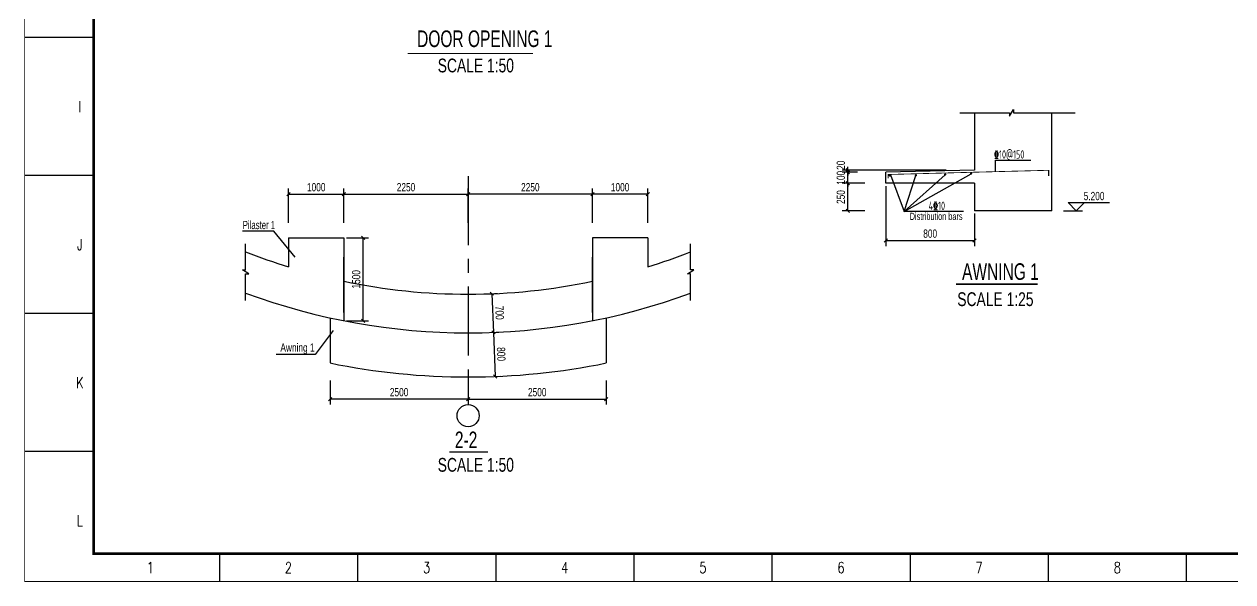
# Model space of a CAD drawing. Extents: x -84745 to 85, y -317996 to 13282.
# Drawn here: x -84050 to -40299, y -256552 to -236348 of the extents above; entities that cross this region are included whole.
import ezdxf
from ezdxf.enums import TextEntityAlignment as Align

# ---------------------------------------------------------------- set-up
doc = ezdxf.new("R2010")
doc.units = 0
doc.header["$LTSCALE"] = 2000
doc.header["$MEASUREMENT"] = 0
doc.linetypes.add('CENTER', pattern=[2, 1.25, -0.25, 0.25, -0.25])
doc.layers.get('0').update_dxf_attribs({"linetype": 'CONTINUOUS'})
doc.layers.get('DEFPOINTS').update_dxf_attribs({"linetype": 'CONTINUOUS'})
for name, color, linetype in [('1', 3, 'CONTINUOUS'), ('4', 2, 'CONTINUOUS'), ('6', 1, 'CONTINUOUS'), ('S_01', 3, 'CONTINUOUS'), ('S_02', 151, 'CENTER'), ('S_04', 2, 'CONTINUOUS'), ('S_05_DIMS', 7, 'CONTINUOUS'), ('S_06', 1, 'CONTINUOUS'), ('TK', 1, 'CONTINUOUS')]:
    doc.layers.add(name, color=color, linetype=linetype)
doc.styles.add('HZ', font='kstxt.shx', dxfattribs={"width": 0.75, "bigfont": 'kshz.shx'})
doc.styles.add('KS', font='kstxt.shx', dxfattribs={"width": 0.75, "bigfont": 'kshz.shx'})
doc.styles.add('TK-HZ', font='txt.shx', dxfattribs={"width": 0.8, "bigfont": 'hztxt.shx'})
doc.styles.add('样3', font='tssdeng.shx', dxfattribs={"width": 0.7, "height": 300, "bigfont": 'tssdchn.shx'})
doc.dimstyles.new('KSDIM0.25', dxfattribs={"dimtxt": 300, "dimasz": 120, "dimexe": 200, "dimexo": 100, "dimgap": 100, "dimtad": 1, "dimdec": 0, "dimlfac": 0.25, "dimzin": 14, "dimdsep": 46, "dimtxsty": 'KS', "dimblk": 'ARCHTICK', "dimblk1": 'OBLIQUE', "dimblk2": 'OBLIQUE', "dimsah": 1, "dimcen": -900, "dimclrd": 7, "dimclre": 7, "dimclrt": 2, "dimadec": 0, "dimazin": 0, "dimtfac": 1, "dimtdec": 0, "dimtix": 1, "dimtmove": 2, "dimatfit": 2, "dimfxl": 1, "dimtolj": 1, "dimtzin": 14, "dimlwd": -3, "dimarcsym": 2})
doc.dimstyles.new('KSDIM0.5', dxfattribs={"dimtxt": 300, "dimasz": 120, "dimexe": 200, "dimexo": 100, "dimgap": 100, "dimtad": 1, "dimdec": 0, "dimlfac": 0.5, "dimzin": 14, "dimdsep": 46, "dimtxsty": 'KS', "dimblk1": 'OBLIQUE', "dimblk2": 'OBLIQUE', "dimsah": 1, "dimcen": -900, "dimclrd": 7, "dimclre": 7, "dimclrt": 2, "dimazin": 0, "dimtfac": 1, "dimtdec": 0, "dimtix": 1, "dimtmove": 2, "dimatfit": 2, "dimfxl": 1, "dimtolj": 1, "dimtzin": 14, "dimlwd": -3, "dimarcsym": 2})

# ---------------------------------------------------------------- blocks, each defined once
blk = doc.blocks.new('A1-1')
at = {"layer": 'TK', "color": 7}
for p, q in [((2500, 19700), (0, 19700)), ((2500, 14700), (0, 14700)), ((2500, 9700), (0, 9700)), ((2500, 4700), (0, 4700)), ((7050, 1000), (7050, 0)), ((12050, 1000), (12050, 0)), ((17050, 1000), (17050, 0)), ((22050, 1000), (22050, 0)), ((27050, 1000), (27050, 0)), ((32050, 1000), (32050, 0)), ((37050, 1000), (37050, 0)), ((42050, 1000), (42050, 0))]:
    blk.add_line(p, q, dxfattribs=at)
for points, const_width in [([(0, 0), (84100, 0), (84100, 59400), (0, 59400)], 35), ([(2500, 1000), (83100, 1000), (83100, 58400), (2500, 58400)], 100)]:
    blk.add_lwpolyline(points, close=True, dxfattribs=dict(at, const_width=const_width))
at = {"layer": 'TK', "color": 7, "style": 'TK-HZ', "width": 0.75}
for s, p in [('I', (2000, 17200)), ('J', (2000, 12200)), ('K', (2000, 7200)), ('L', (2000, 2200)), ('1', (4550, 500)), ('2', (9550, 500)), ('3', (14550, 500)), ('4', (19550, 500)), ('5', (24550, 500)), ('6', (29550, 500)), ('7', (34550, 500)), ('8', (39550, 500))]:
    blk.add_text(s, height=400, dxfattribs=at).set_placement(p, align=Align.MIDDLE_CENTER)
blk = doc.blocks.new('_OBLIQUE')
at = {"color": 1}
blk.add_line((-0.5, -0.5), (0.5, 0.5), dxfattribs=at)
blk = doc.blocks.new('*D182')
at = {"color": 7, "lineweight": -2, "transparency": 16777216}
for p, q in [((-67978, -248868), (-67978, -250132)), ((-72978, -249259), (-72978, -250132))]:
    blk.add_line(p, q, dxfattribs=at)
at = {"color": 7, "lineweight": -3, "transparency": 16777216}
blk.add_line((-67978, -249932), (-72978, -249932), dxfattribs=at)
at = {"layer": 'DEFPOINTS', "color": 0, "transparency": 16777216}
for p in [(-67978, -248768), (-72978, -249159), (-72978, -249932)]:
    blk.add_point(p, dxfattribs=at)
at = {"color": 7, "linetype": 'ByBlock', "lineweight": -3, "transparency": 16777216, "xscale": 120, "yscale": 120, "zscale": 120, "rotation": 180}
blk.add_blockref('_OBLIQUE', (-72978, -249932), dxfattribs=at)
at = {"color": 7, "linetype": 'ByBlock', "lineweight": -3, "transparency": 16777216, "xscale": 120, "yscale": 120, "zscale": 120}
blk.add_blockref('_OBLIQUE', (-67978, -249932), dxfattribs=at)
at = {"color": 2, "transparency": 16777216, "insert": (-70478, -249682), "char_height": 300, "attachment_point": 5, "style": 'KS'}
blk.add_mtext('\\A1;2500', dxfattribs=at)
blk = doc.blocks.new('*D183')
at = {"color": 7, "lineweight": -2, "transparency": 16777216}
for p, q in [((-67978, -248868), (-67978, -250132)), ((-62978, -249259), (-62978, -250132))]:
    blk.add_line(p, q, dxfattribs=at)
at = {"color": 7, "lineweight": -3, "transparency": 16777216}
blk.add_line((-67978, -249932), (-62978, -249932), dxfattribs=at)
at = {"layer": 'DEFPOINTS', "color": 0, "transparency": 16777216}
for p in [(-67978, -248768), (-62978, -249159), (-62978, -249932)]:
    blk.add_point(p, dxfattribs=at)
at = {"color": 7, "linetype": 'ByBlock', "lineweight": -3, "transparency": 16777216, "xscale": 120, "yscale": 120, "zscale": 120, "rotation": 180}
blk.add_blockref('_OBLIQUE', (-67978, -249932), dxfattribs=at)
at = {"color": 7, "linetype": 'ByBlock', "lineweight": -3, "transparency": 16777216, "xscale": 120, "yscale": 120, "zscale": 120}
blk.add_blockref('_OBLIQUE', (-62978, -249932), dxfattribs=at)
at = {"color": 2, "transparency": 16777216, "insert": (-65478, -249682), "char_height": 300, "attachment_point": 5, "style": 'KS'}
blk.add_mtext('\\A1;2500', dxfattribs=at)
blk = doc.blocks.new('*D187')
at = {"layer": 'DEFPOINTS', "color": 0, "transparency": 16777216}
for p in [(-54237, -241712), (-53780, -241712), (-53780, -242112)]:
    blk.add_point(p, dxfattribs=at)
at = {"layer": 'S_05_DIMS', "color": 7, "lineweight": -2, "transparency": 16777216}
for p, q in [((-53880, -241712), (-54437, -241712)), ((-53880, -242112), (-54437, -242112))]:
    blk.add_line(p, q, dxfattribs=at)
at = {"layer": 'S_05_DIMS', "color": 7, "lineweight": -3, "transparency": 16777216}
for p, q in [((-54237, -241712), (-54237, -241592)), ((-54237, -242112), (-54237, -241712)), ((-54237, -242112), (-54237, -242232))]:
    blk.add_line(p, q, dxfattribs=at)
at = {"layer": 'S_05_DIMS', "color": 7, "linetype": 'ByBlock', "lineweight": -3, "transparency": 16777216, "xscale": 120, "yscale": 120, "zscale": 120}
for p, rotation in [((-54237, -241712), 270), ((-54237, -242112), 90)]:
    blk.add_blockref('_OBLIQUE', p, dxfattribs=dict(at, rotation=rotation))
at = {"layer": 'S_05_DIMS', "color": 2, "transparency": 16777216, "insert": (-54487, -241912), "char_height": 300, "attachment_point": 5, "rotation": 90, "style": 'KS'}
blk.add_mtext('\\A1;100', dxfattribs=at)
blk = doc.blocks.new('_ArchTick')
at = {"color": 0, "linetype": 'ByBlock', "const_width": 0.3}
blk.add_lwpolyline([(-0.5, -0.5), (0.5, 0.5)], dxfattribs=at)
blk = doc.blocks.new('*D188')
at = {"layer": 'DEFPOINTS', "color": 0, "transparency": 16777216}
for p in [(-54237, -241712), (-53780, -241712), (-50580, -241632)]:
    blk.add_point(p, dxfattribs=at)
at = {"layer": 'S_05_DIMS', "color": 7, "lineweight": -2, "transparency": 16777216}
for p, q in [((-50680, -241632), (-54437, -241632)), ((-53880, -241712), (-54437, -241712))]:
    blk.add_line(p, q, dxfattribs=at)
at = {"layer": 'S_05_DIMS', "color": 7, "lineweight": -3, "transparency": 16777216}
for p, q in [((-54237, -241632), (-54237, -241512)), ((-54237, -241632), (-54237, -241712)), ((-54237, -241712), (-54237, -241832))]:
    blk.add_line(p, q, dxfattribs=at)
at = {"layer": 'S_05_DIMS', "color": 7, "linetype": 'ByBlock', "lineweight": -3, "transparency": 16777216, "xscale": 120, "yscale": 120, "zscale": 120}
for p, rotation in [((-54237, -241632), 270), ((-54237, -241712), 90)]:
    blk.add_blockref('_OBLIQUE', p, dxfattribs=dict(at, rotation=rotation))
at = {"layer": 'S_05_DIMS', "color": 2, "transparency": 16777216, "insert": (-54487, -241460), "char_height": 300, "attachment_point": 5, "rotation": 90, "style": 'KS'}
blk.add_mtext('\\A1;20', dxfattribs=at)
blk = doc.blocks.new('*D189')
at = {"layer": 'DEFPOINTS', "color": 0, "transparency": 16777216}
for p in [(-52854, -242112), (-49654, -243112), (-49654, -244188)]:
    blk.add_point(p, dxfattribs=at)
at = {"layer": 'S_05_DIMS', "color": 7, "lineweight": -2, "transparency": 16777216}
for p, q in [((-52854, -242212), (-52854, -244388)), ((-49654, -243212), (-49654, -244388))]:
    blk.add_line(p, q, dxfattribs=at)
at = {"layer": 'S_05_DIMS', "color": 7, "lineweight": -3, "transparency": 16777216}
blk.add_line((-52854, -244188), (-49654, -244188), dxfattribs=at)
at = {"layer": 'S_05_DIMS', "color": 7, "linetype": 'ByBlock', "lineweight": -3, "transparency": 16777216, "xscale": 120, "yscale": 120, "zscale": 120, "rotation": 180}
blk.add_blockref('_OBLIQUE', (-52854, -244188), dxfattribs=at)
at = {"layer": 'S_05_DIMS', "color": 7, "linetype": 'ByBlock', "lineweight": -3, "transparency": 16777216, "xscale": 120, "yscale": 120, "zscale": 120}
blk.add_blockref('_OBLIQUE', (-49654, -244188), dxfattribs=at)
at = {"layer": 'S_05_DIMS', "color": 2, "transparency": 16777216, "insert": (-51254, -243938), "char_height": 300, "attachment_point": 5, "style": 'KS'}
blk.add_mtext('\\A1;800', dxfattribs=at)
blk = doc.blocks.new('*D190')
at = {"layer": 'DEFPOINTS', "color": 0, "transparency": 16777216}
for p in [(-54237, -242112), (-53521, -242112), (-53521, -243112)]:
    blk.add_point(p, dxfattribs=at)
at = {"layer": 'S_05_DIMS', "color": 7, "lineweight": -2, "transparency": 16777216}
for p, q in [((-53621, -242112), (-54437, -242112)), ((-53621, -243112), (-54437, -243112))]:
    blk.add_line(p, q, dxfattribs=at)
at = {"layer": 'S_05_DIMS', "color": 7, "lineweight": -3, "transparency": 16777216}
blk.add_line((-54237, -243112), (-54237, -242112), dxfattribs=at)
at = {"layer": 'S_05_DIMS', "color": 7, "linetype": 'ByBlock', "lineweight": -3, "transparency": 16777216, "xscale": 120, "yscale": 120, "zscale": 120}
for p, rotation in [((-54237, -242112), 90), ((-54237, -243112), 270)]:
    blk.add_blockref('_OBLIQUE', p, dxfattribs=dict(at, rotation=rotation))
at = {"layer": 'S_05_DIMS', "color": 2, "transparency": 16777216, "insert": (-54487, -242612), "char_height": 300, "attachment_point": 5, "rotation": 90, "style": 'KS'}
blk.add_mtext('\\A1;250', dxfattribs=at)
blk = doc.blocks.new('dot')
at = {"layer": 'S_06', "const_width": 0.4}
blk.add_lwpolyline([(-0.2, 0, 1), (0.2, 0, 1)], format="xyb", close=True, dxfattribs=at)
blk = doc.blocks.new('*D191')
at = {"color": 7, "lineweight": -2, "transparency": 16777216}
for p, q in [((-72478, -243548), (-72478, -242307)), ((-67978, -243548), (-67978, -242307))]:
    blk.add_line(p, q, dxfattribs=at)
at = {"color": 7, "lineweight": -3, "transparency": 16777216}
blk.add_line((-72478, -242507), (-67978, -242507), dxfattribs=at)
at = {"layer": 'DEFPOINTS', "color": 0, "transparency": 16777216}
for p in [(-67978, -242507), (-72478, -243648), (-67978, -243648)]:
    blk.add_point(p, dxfattribs=at)
at = {"color": 7, "linetype": 'ByBlock', "lineweight": -3, "transparency": 16777216, "xscale": 120, "yscale": 120, "zscale": 120, "rotation": 180}
blk.add_blockref('_OBLIQUE', (-72478, -242507), dxfattribs=at)
at = {"color": 7, "linetype": 'ByBlock', "lineweight": -3, "transparency": 16777216, "xscale": 120, "yscale": 120, "zscale": 120}
blk.add_blockref('_OBLIQUE', (-67978, -242507), dxfattribs=at)
at = {"color": 2, "transparency": 16777216, "insert": (-70228, -242257), "char_height": 300, "attachment_point": 5, "style": 'KS'}
blk.add_mtext('\\A1;2250', dxfattribs=at)
blk = doc.blocks.new('*D192')
at = {"color": 7, "lineweight": -2, "transparency": 16777216}
for p, q in [((-74478, -243548), (-74478, -242307)), ((-72478, -243348), (-72478, -242307))]:
    blk.add_line(p, q, dxfattribs=at)
at = {"color": 7, "lineweight": -3, "transparency": 16777216}
blk.add_line((-74478, -242507), (-72478, -242507), dxfattribs=at)
at = {"layer": 'DEFPOINTS', "color": 0, "transparency": 16777216}
for p in [(-72478, -242507), (-74478, -243648), (-72478, -243448)]:
    blk.add_point(p, dxfattribs=at)
at = {"color": 7, "linetype": 'ByBlock', "lineweight": -3, "transparency": 16777216, "xscale": 120, "yscale": 120, "zscale": 120, "rotation": 180}
blk.add_blockref('_OBLIQUE', (-74478, -242507), dxfattribs=at)
at = {"color": 7, "linetype": 'ByBlock', "lineweight": -3, "transparency": 16777216, "xscale": 120, "yscale": 120, "zscale": 120}
blk.add_blockref('_OBLIQUE', (-72478, -242507), dxfattribs=at)
at = {"color": 2, "transparency": 16777216, "insert": (-73478, -242257), "char_height": 300, "attachment_point": 5, "style": 'KS'}
blk.add_mtext('\\A1;1000', dxfattribs=at)
blk = doc.blocks.new('*D193')
at = {"color": 7, "lineweight": -2, "transparency": 16777216}
for p, q in [((-67978, -243548), (-67978, -242307)), ((-63478, -243548), (-63478, -242307))]:
    blk.add_line(p, q, dxfattribs=at)
at = {"color": 7, "lineweight": -3, "transparency": 16777216}
blk.add_line((-63478, -242507), (-67978, -242507), dxfattribs=at)
at = {"layer": 'DEFPOINTS', "color": 0, "transparency": 16777216}
for p in [(-67978, -242507), (-67978, -243648), (-63478, -243648)]:
    blk.add_point(p, dxfattribs=at)
at = {"color": 7, "linetype": 'ByBlock', "lineweight": -3, "transparency": 16777216, "xscale": 120, "yscale": 120, "zscale": 120, "rotation": 180}
blk.add_blockref('_OBLIQUE', (-67978, -242507), dxfattribs=at)
at = {"color": 7, "linetype": 'ByBlock', "lineweight": -3, "transparency": 16777216, "xscale": 120, "yscale": 120, "zscale": 120}
blk.add_blockref('_OBLIQUE', (-63478, -242507), dxfattribs=at)
at = {"color": 2, "transparency": 16777216, "insert": (-65728, -242257), "char_height": 300, "attachment_point": 5, "style": 'KS'}
blk.add_mtext('\\A1;2250', dxfattribs=at)
blk = doc.blocks.new('*D194')
at = {"color": 7, "lineweight": -2, "transparency": 16777216}
for p, q in [((-63478, -243348), (-63478, -242307)), ((-61478, -243548), (-61478, -242307))]:
    blk.add_line(p, q, dxfattribs=at)
at = {"color": 7, "lineweight": -3, "transparency": 16777216}
blk.add_line((-61478, -242507), (-63478, -242507), dxfattribs=at)
at = {"layer": 'DEFPOINTS', "color": 0, "transparency": 16777216}
for p in [(-63478, -242507), (-63478, -243448), (-61478, -243648)]:
    blk.add_point(p, dxfattribs=at)
at = {"color": 7, "linetype": 'ByBlock', "lineweight": -3, "transparency": 16777216, "xscale": 120, "yscale": 120, "zscale": 120, "rotation": 180}
blk.add_blockref('_OBLIQUE', (-63478, -242507), dxfattribs=at)
at = {"color": 7, "linetype": 'ByBlock', "lineweight": -3, "transparency": 16777216, "xscale": 120, "yscale": 120, "zscale": 120}
blk.add_blockref('_OBLIQUE', (-61478, -242507), dxfattribs=at)
at = {"color": 2, "transparency": 16777216, "insert": (-62478, -242257), "char_height": 300, "attachment_point": 5, "style": 'KS'}
blk.add_mtext('\\A1;1000', dxfattribs=at)
blk = doc.blocks.new('*D195')
at = {"layer": 'DEFPOINTS', "color": 0, "transparency": 16777216}
for p in [(-72478, -244092), (-71780, -244092), (-72478, -247092)]:
    blk.add_point(p, dxfattribs=at)
at = {"layer": 'S_05_DIMS', "color": 7, "lineweight": -2, "transparency": 16777216}
for p, q in [((-72378, -244092), (-71580, -244092)), ((-72378, -247092), (-71580, -247092))]:
    blk.add_line(p, q, dxfattribs=at)
at = {"layer": 'S_05_DIMS', "color": 7, "lineweight": -3, "transparency": 16777216}
blk.add_line((-71780, -247092), (-71780, -244092), dxfattribs=at)
at = {"layer": 'S_05_DIMS', "color": 7, "linetype": 'ByBlock', "lineweight": -3, "transparency": 16777216, "xscale": 120, "yscale": 120, "zscale": 120}
for p, rotation in [((-71780, -244092), 90), ((-71780, -247092), 270)]:
    blk.add_blockref('_OBLIQUE', p, dxfattribs=dict(at, rotation=rotation))
at = {"layer": 'S_05_DIMS', "color": 2, "transparency": 16777216, "insert": (-72030, -245592), "char_height": 300, "attachment_point": 5, "rotation": 90, "style": 'KS'}
blk.add_mtext('\\A1;1500', dxfattribs=at)
blk = doc.blocks.new('*D196')
at = {"layer": 'DEFPOINTS', "color": 0, "transparency": 16777216}
for p in [(-67119, -246114), (-67064, -247513), (-67064, -247513)]:
    blk.add_point(p, dxfattribs=at)
at = {"layer": 'S_05_DIMS', "color": 7, "lineweight": -3, "transparency": 16777216}
blk.add_line((-67119, -246114), (-67064, -247513), dxfattribs=at)
at = {"layer": 'S_05_DIMS', "color": 7, "lineweight": -2, "transparency": 16777216}
for p, q in [((-67019, -246110), (-66919, -246106)), ((-66964, -247509), (-66864, -247505))]:
    blk.add_line(p, q, dxfattribs=at)
at = {"layer": 'S_05_DIMS', "color": 7, "linetype": 'ByBlock', "lineweight": -3, "transparency": 16777216, "xscale": 120, "yscale": 120, "zscale": 120}
for p, rotation in [((-67119, -246114), 92.2485238298392), ((-67064, -247513), 272.2485238298392)]:
    blk.add_blockref('_OBLIQUE', p, dxfattribs=dict(at, rotation=rotation))
at = {"layer": 'S_05_DIMS', "color": 2, "transparency": 16777216, "insert": (-66842, -246803), "char_height": 300, "attachment_point": 5, "rotation": 272.2485, "style": 'KS'}
blk.add_mtext('\\A1;700', dxfattribs=at)
blk = doc.blocks.new('*D197')
at = {"layer": 'DEFPOINTS', "color": 0, "transparency": 16777216}
for p in [(-67064, -247513), (-67001, -249111), (-67001, -249111)]:
    blk.add_point(p, dxfattribs=at)
at = {"layer": 'S_05_DIMS', "color": 7, "lineweight": -3, "transparency": 16777216}
blk.add_line((-67064, -247513), (-67001, -249111), dxfattribs=at)
at = {"layer": 'S_05_DIMS', "color": 7, "lineweight": -2, "transparency": 16777216}
for p, q in [((-66964, -247509), (-66864, -247505)), ((-66902, -249108), (-66802, -249104))]:
    blk.add_line(p, q, dxfattribs=at)
at = {"layer": 'S_05_DIMS', "color": 7, "linetype": 'ByBlock', "lineweight": -3, "transparency": 16777216, "xscale": 120, "yscale": 120, "zscale": 120}
for p, rotation in [((-67064, -247513), 92.24852382969735), ((-67001, -249111), 272.2485238296973)]:
    blk.add_blockref('_OBLIQUE', p, dxfattribs=dict(at, rotation=rotation))
at = {"layer": 'S_05_DIMS', "color": 2, "transparency": 16777216, "insert": (-66783, -248302), "char_height": 300, "attachment_point": 5, "rotation": 272.2485, "style": 'KS'}
blk.add_mtext('\\A1;800', dxfattribs=at)

msp = doc.modelspace()

# ---------------------------------------------------------------- linework, layer by layer
for p, q in [((-48895.623, -241692.382), (-48895.623, -241278.226)), ((-48895.623, -241278.226), (-47614.059, -241278.226)), ((-52690.629, -241810.375), (-52198.85, -243137.962)), ((-52198.85, -243137.962), (-49769.972, -241770.709)), ((-50707.879, -241801.916), (-52198.85, -243137.962)), ((-52198.85, -243137.962), (-51777.216, -241834.399)), ((-50053.789, -243137.962), (-52198.85, -243137.962)), ((-75016.496, -243851.561), (-76150.565, -243851.561)), ((-74242.097, -244791.482), (-75016.496, -243851.561)), ((-72859.225, -247449.8), (-73519.288, -248313.165)), ((-73519.288, -248313.165), (-74922.535, -248313.165))]:
    msp.add_line(p, q)
at = {"layer": '1'}
for p, q in [((-49653.451, -239564.276), (-49653.548, -241632.212)), ((-46853.576, -243112.213), (-46853.435, -239564.766)), ((-49653.548, -241632.212), (-52853.566, -241712.213)), ((-52853.566, -242112.213), (-52853.566, -241712.213)), ((-52853.566, -242112.213), (-52853.566, -241712.213)), ((-49653.576, -242112.213), (-52853.566, -242112.213)), ((-49653.576, -242112.213), (-49653.576, -243112.213)), ((-46853.576, -243112.213), (-49653.576, -243112.213))]:
    msp.add_line(p, q, dxfattribs=at)
at = {"layer": '1', "const_width": 60}
msp.add_lwpolyline([(-50313.566, -245769.317), (-47368.119, -245769.317)], dxfattribs=at)
at = {"layer": '4'}
msp.add_line((-46423.237, -243112.213), (-45746.049, -243112.213), dxfattribs=at)
for points in [[(-50181.965, -239564.276), (-48382.634, -239564.276), (-48382.634, -239684.276), (-48242.634, -239444.276), (-48242.634, -239564.276), (-46003.539, -239565.065)], [(-45664.183, -242812.213), (-45964.183, -243112.213), (-46264.183, -242812.213), (-44764.183, -242812.213)]]:
    msp.add_lwpolyline(points, dxfattribs=at)
at = {"layer": '6'}
msp.add_lwpolyline([(-52777.157, -241932.057, 30, 30, 0), (-52777.157, -241795.32, 30, 30, 0), (-49834.471, -241716.76, 30, 30, 0), (-46964.473, -241642.236, 45, 45, 0), (-46964.473, -241854.22, 45, 45, 0)], format="xyseb", dxfattribs=at)
at = {"layer": 'S_01'}
for p, q in [((-74478.392, -244091.797), (-74478.392, -245143.629)), ((-74478.392, -244091.797), (-72478.392, -244091.797)), ((-72478.392, -244091.797), (-72478.392, -247091.797)), ((-63478.392, -244091.797), (-63478.392, -247091.797)), ((-61478.392, -244091.797), (-63478.392, -244091.797)), ((-61478.392, -244091.797), (-61478.392, -245143.629)), ((-72478.392, -246792.865), (-72478.392, -244792.865)), ((-63478.392, -246792.865), (-63478.392, -244792.865)), ((-72978.392, -246987.672), (-72978.392, -248623.303)), ((-62978.392, -246987.672), (-62978.392, -248623.303))]:
    msp.add_line(p, q, dxfattribs=at)
at = {"layer": 'S_01', "const_width": 45}
for points in [[(-70172.008, -237412.582), (-65625.414, -237412.582)], [(-68656.285, -251843.946), (-67263.927, -251843.946)]]:
    msp.add_lwpolyline(points, dxfattribs=at)
at = {"layer": 'S_01'}
msp.add_circle((-67978.392, -250532.354, 0), 400, dxfattribs=at)
for radius, start, end in [(21900, 248.4217157, 252.7342761), (21900, 287.2657239, 291.5782843), (21900, 258.1424328, 281.8575672), (23300, 249.777041, 290.222959), (24900, 258.4160673, 281.5839327)]:
    msp.add_arc((-67978.392, -224230.476), radius, start, end, dxfattribs=at)
at = {"layer": 'S_02'}
msp.add_line((-67978.392, -241853.765), (-67978.392, -249130.476), dxfattribs=at)
at = {"layer": 'S_04'}
for points in [[(-76032.602, -246363.426), (-76032.602, -245391.135), (-75912.602, -245391.135), (-76152.602, -245251.135), (-76032.602, -245251.135), (-76032.602, -244310.576)], [(-59924.182, -246363.426), (-59924.182, -245391.135), (-60044.182, -245391.135), (-59804.182, -245251.135), (-59924.182, -245251.135), (-59924.182, -244310.576)]]:
    msp.add_lwpolyline(points, dxfattribs=at)

# ---------------------------------------------------------------- block references
at = {"layer": '1', "xscale": -100, "yscale": 100, "zscale": 100}
for p in [(-52713.548, -241830.552), (-51771.651, -241826.576), (-50710.769, -241794.093), (-49772.677, -241762.886)]:
    msp.add_blockref('dot', p, dxfattribs=at)
at = {"layer": 'TK', "color": 7}
msp.add_blockref('A1-1', (-84032.181, -256534.387), dxfattribs=at)

# ---------------------------------------------------------------- texts
at = {"layer": '4'}
for s, height, style, width, p in [('SCALE 1:50', 500, 'KS', 0.75, (-69080.239, -238095.07)), ('%%13210@150', 300, '样3', 0.7, (-48941.192, -241219.804)), ('4%%13210', 300, '样3', 0.7, (-51308.421, -243077.912)), ('5.200', 300, 'KS', 0.75, (-45697.962, -242725.249)), ('SCALE 1:25', 500, 'KS', 0.75, (-50273.258, -246561.936)), ('SCALE 1:50', 500, 'KS', 0.75, (-69080.239, -252562.424))]:
    msp.add_text(s, height=height, dxfattribs=dict(at, style=style, width=width)).set_placement(p)
at = {"layer": 'S_04'}
for s, height, style, width, p in [('DOOR OPENING 1', 600, 'HZ', 0.7, (-69826.399, -237176.422)), ('Distribution bars', 260, 'HZ', 0.7, (-51994.622, -243440.833)), ('Pilaster 1', 300, 'KS', 0.7, (-76136.17, -243774.016, 0)), ('AWNING 1', 600, 'KS', 0.7, (-50099.749, -245611.242)), ('Awning 1', 300, 'KS', 0.75, (-74774.881, -248211.531)), ('2-2', 600, 'KS', 0.7, (-68458.717, -251706.057))]:
    msp.add_text(s, height=height, dxfattribs=dict(at, style=style, width=width)).set_placement(p)

# ---------------------------------------------------------------- dimensions: what is measured, and where the dimension line sits
for base, p1, p2, picture, middle in [((-72478.392, -242507.402), (-74478.392, -243647.61), (-72478.392, -243447.61), '*D192', (-73478.392, -242257.402)), ((-67978.392, -242507.402), (-72478.392, -243647.61), (-67978.392, -243647.61), '*D191', (-70228.392, -242257.402)), ((-72978.392, -249932.354), (-67978.392, -248767.884), (-72978.392, -249158.629), '*D182', (-70478.392, -249682.354))]:
    dim = msp.add_linear_dim(base=base, p1=p1, p2=p2, dimstyle='KSDIM0.5')
    dim.commit()
    dim.dimension.update_dxf_attribs({"geometry": picture, "text_midpoint": middle})
for base, p1, p2, picture, middle in [((-67978.392, -242507.402), (-63478.392, -243647.61), (-67978.392, -243647.61), '*D193', (-65728.392, -242257.402)), ((-63478.392, -242507.402), (-61478.392, -243647.61), (-63478.392, -243447.61), '*D194', (-62478.392, -242257.402)), ((-62978.392, -249932.354), (-67978.392, -248767.884), (-62978.392, -249158.629), '*D183', (-65478.392, -249682.354))]:
    dim = msp.add_linear_dim(base=base, p1=p1, p2=p2, angle=180, dimstyle='KSDIM0.5')
    dim.commit()
    dim.dimension.update_dxf_attribs({"geometry": picture, "text_midpoint": middle})
at = {"layer": 'S_05_DIMS'}
dim = msp.add_linear_dim(base=(-54237.027, -241712.213), p1=(-50579.668, -241632.212), p2=(-53779.686, -241712.213), angle=90, dimstyle='KSDIM0.25', dxfattribs=at)
dim.commit()
dim.dimension.update_dxf_attribs({"geometry": '*D188', "text_midpoint": (-54487.027, -241460.189), "dimtype": 160})
for base, p1, p2, angle, dimstyle, picture, middle in [((-54237.027, -241712.213), (-53779.686, -242112.213), (-53779.686, -241712.213), 90, 'KSDIM0.25', '*D187', (-54487.027, -241912.213)), ((-54237.027, -242112.213), (-53521.313, -243112.213), (-53521.313, -242112.213), 90, 'KSDIM0.25', '*D190', (-54487.027, -242612.213)), ((-71779.611, -244091.797), (-72478.392, -247091.797), (-72478.392, -244091.797), 90, 'KSDIM0.5', '*D195', (-72029.611, -245591.797)), ((-67001.464, -249111.304), (-67064.238, -247512.536), (-67001.464, -249111.304), 92.2485238, 'KSDIM0.5', '*D197', (-66783.043, -248302.111))]:
    dim = msp.add_linear_dim(base=base, p1=p1, p2=p2, angle=angle, dimstyle=dimstyle, dxfattribs=at)
    dim.commit()
    dim.dimension.update_dxf_attribs({"geometry": picture, "text_midpoint": middle})
dim = msp.add_linear_dim(base=(-49653.576, -244188.132), p1=(-52853.566, -242112.213), p2=(-49653.576, -243112.213), dimstyle='KSDIM0.25', dxfattribs=at)
dim.commit()
dim.dimension.update_dxf_attribs({"geometry": '*D189', "text_midpoint": (-51253.571, -243938.132)})
dim = msp.add_aligned_dim(p1=(-67119.166, -246113.614), p2=(-67064.238, -247512.536), distance=0, dimstyle='KSDIM0.5', dxfattribs=at)
dim.commit()
dim.dimension.update_dxf_attribs({"geometry": '*D196', "text_midpoint": (-66841.894, -246803.266)})

doc.saveas('drawing.dxf')
